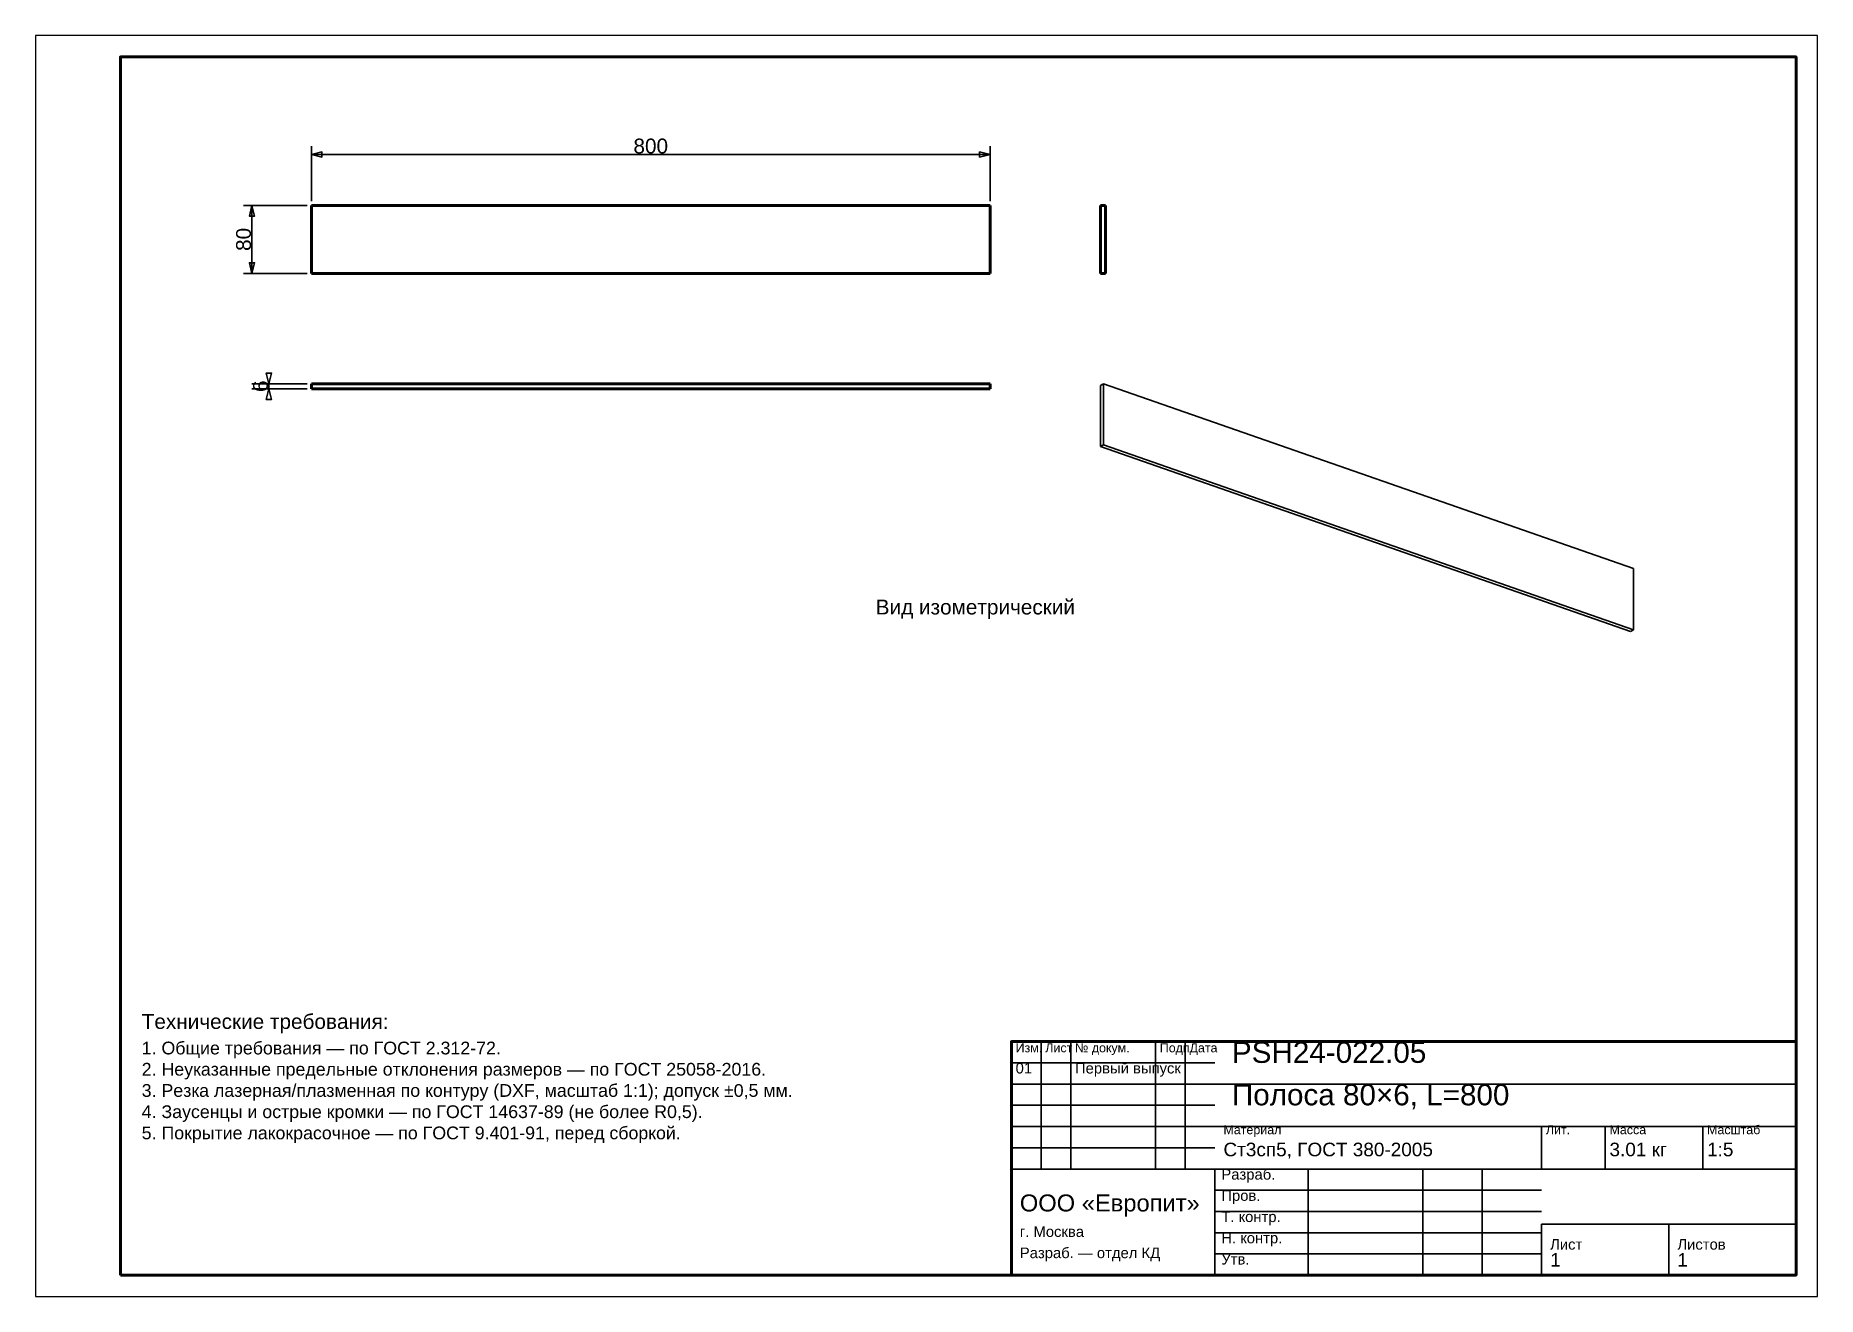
# Model space of a CAD drawing. Header units: millimetres. Extents: x 0 to 420, y 0 to 297.
import ezdxf
from ezdxf.enums import TextEntityAlignment as Align

# ---------------------------------------------------------------- set-up
doc = ezdxf.new("R2010")
doc.units = ezdxf.units.MM
doc.linetypes.add('DASHED', pattern=[1.524, 1.27, -0.254])
doc.styles.add('GOST', font='Arial')

msp = doc.modelspace()

# ---------------------------------------------------------------- linework, layer by layer
at = {"color": 7, "lineweight": 35}
for p, q in [((65, 258), (65, 271)), ((65, 269), (225, 269)), ((225, 258), (225, 271)), ((64, 257), (49, 257)), ((51, 241), (51, 257)), ((64, 241), (49, 241)), ((64, 215), (51, 215)), ((55, 213.8), (55, 215)), ((64, 213.8), (51, 213.8)), ((237, 30), (237, 60)), ((244, 30), (244, 60)), ((264, 30), (264, 60)), ((271, 30), (271, 60)), ((230, 55), (278, 55)), ((230, 50), (278, 50)), ((278, 50), (415, 50)), ((230, 45), (278, 45)), ((230, 40), (278, 40)), ((278, 40), (415, 40)), ((355, 30), (355, 40)), ((370, 30), (370, 40)), ((393, 30), (393, 40)), ((230, 35), (278, 35)), ((230, 30), (278, 30)), ((278, 30), (415, 30)), ((300, 5), (300, 30)), ((327, 5), (327, 30)), ((341, 5), (341, 30)), ((278, 25), (355, 25)), ((278, 20), (355, 20)), ((355, 17), (415, 17)), ((278, 15), (355, 15)), ((278, 10), (355, 10))]:
    msp.add_line(p, q, dxfattribs=at)
at = {"color": 1, "lineweight": 70}
for p, q in [((65, 257), (65, 241)), ((225, 257), (65, 257)), ((225, 241), (225, 257)), ((251, 241), (251, 257)), ((251, 257), (252.2, 257)), ((252.2, 257), (252.2, 241)), ((225, 241), (65, 241)), ((252.2, 241), (251, 241)), ((65, 215), (65, 213.8)), ((65, 215), (225, 215)), ((225, 213.8), (225, 215)), ((225, 213.8), (65, 213.8))]:
    msp.add_line(p, q, dxfattribs=at)
at = {"color": 5, "linetype": 'DASHED', "lineweight": 35}
for p, q in [((65, 257), (225, 257)), ((65, 241), (65, 257)), ((225, 257), (225, 241)), ((252.2, 257), (251, 257)), ((251, 257), (251, 241)), ((252.2, 241), (252.2, 257)), ((225, 241), (65, 241)), ((251, 241), (252.2, 241)), ((65, 213.8), (65, 215)), ((65, 215), (225, 215)), ((225, 215), (225, 213.8)), ((65, 213.8), (225, 213.8))]:
    msp.add_line(p, q, dxfattribs=at)
at = {"color": 1, "lineweight": 35}
for p, q in [((251, 214.59), (251.75, 215)), ((251, 200.19), (251, 214.59)), ((251.75, 215), (251.75, 200.6)), ((376.69, 171.45), (251.75, 215)), ((251.75, 200.6), (251, 200.19)), ((251, 200.19), (375.94, 156.64)), ((251.75, 200.6), (376.69, 157.04)), ((376.69, 157.04), (376.69, 171.45)), ((375.94, 156.64), (376.69, 157.04))]:
    msp.add_line(p, q, dxfattribs=at)
at = {"color": 7, "lineweight": 25}
msp.add_lwpolyline([(0, 0), (420, 0), (420, 297), (0, 297)], close=True, dxfattribs=at)
at = {"color": 7, "lineweight": 70}
for points in [[(20, 5), (415, 5), (415, 292), (20, 292)], [(230, 5), (415, 5), (415, 60), (230, 60)]]:
    msp.add_lwpolyline(points, close=True, dxfattribs=at)
at = {"color": 7, "lineweight": 35}
for points in [[(65, 269), (67.5, 268.38), (67.5, 269.62)], [(225, 269), (222.5, 269.62), (222.5, 268.38)], [(51, 257), (50.38, 254.5), (51.62, 254.5)], [(51, 241), (51.62, 243.5), (50.38, 243.5)], [(55, 215), (55.62, 217.5), (54.38, 217.5)], [(55, 213.8), (54.38, 211.3), (55.62, 211.3)], [(230, 5), (278, 5), (278, 30), (230, 30)], [(355, 5), (385, 5), (385, 17), (355, 17)], [(385, 5), (415, 5), (415, 17), (385, 17)]]:
    msp.add_lwpolyline(points, close=True, dxfattribs=at)

# ---------------------------------------------------------------- texts
at = {"color": 7, "style": 'GOST'}
msp.add_text('800', height=3.5, dxfattribs=at).set_placement((145, 271), align=Align.MIDDLE)
for s, p in [('80', (49, 249)), ('6', (53, 214.4))]:
    msp.add_text(s, height=3.5, rotation=90, dxfattribs=at).set_placement(p, align=Align.MIDDLE)
at = {"color": 3, "style": 'GOST'}
msp.add_text('Вид изометрический', height=3.5, dxfattribs=at).set_placement((245, 160.64), align=Align.RIGHT)
for s, height, p in [('Технические требования:', 3.5, (25, 63)), ('1. Общие требования — по ГОСТ 2.312-72.', 3, (25, 57)), ('Изм.', 2.1, (231, 57.5)), ('Лист', 2.1, (238, 57.5)), ('№ докум.', 2.1, (245, 57.5)), ('Подп.', 2.1, (265, 57.5)), ('Дата', 2.1, (272, 57.5)), ('PSH24-022.05', 5, (282, 55)), ('2. Неуказанные предельные отклонения размеров — по ГОСТ 25058-2016.', 3, (25, 52)), ('01', 2.5, (231, 52.5)), ('Первый выпуск', 2.5, (245, 52.5)), ('3. Резка лазерная/плазменная по контуру (DXF, масштаб 1:1); допуск ±0,5 мм.', 3, (25, 47)), ('Полоса 80×6, L=800', 5, (282, 45)), ('4. Заусенцы и острые кромки — по ГОСТ 14637-89 (не более R0,5).', 3, (25, 42)), ('5. Покрытие лакокрасочное — по ГОСТ 9.401-91, перед сборкой.', 3, (25, 37)), ('Материал', 2.1, (280, 38.2)), ('Лит.', 2.1, (356, 38.2)), ('Масса', 2.1, (371, 38.2)), ('Масштаб', 2.1, (394, 38.2)), ('Ст3сп5, ГОСТ 380-2005', 3.2, (280, 33)), ('3.01 кг', 3.2, (371, 33)), ('1:5', 3.2, (394, 33)), ('Разраб.', 2.5, (279.5, 27.5)), ('ООО «Европит»', 4, (232, 20)), ('Пров.', 2.5, (279.5, 22.5)), ('Т. контр.', 2.5, (279.5, 17.5)), ('г. Москва', 2.5, (232, 14)), ('Н. контр.', 2.5, (279.5, 12.5)), ('Лист', 2.5, (357, 11)), ('Листов', 2.5, (387, 11)), ('Разраб. — отдел КД', 2.5, (232, 9)), ('Утв.', 2.5, (279.5, 7.5)), ('1', 3.2, (357, 7)), ('1', 3.2, (387, 7))]:
    msp.add_text(s, height=height, dxfattribs=at).set_placement(p)

doc.saveas('drawing.dxf')
